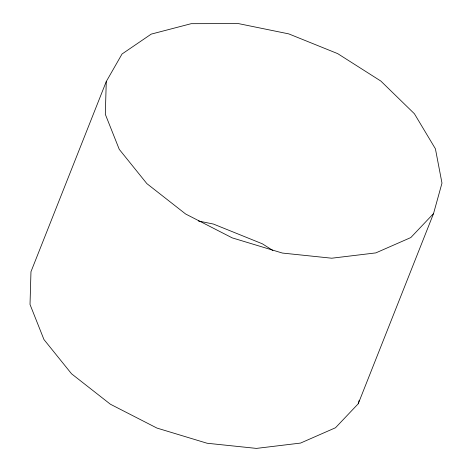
<?xml version="1.0" encoding="UTF-8"?>
<svg xmlns="http://www.w3.org/2000/svg" width="472" height="472" viewBox="0 0 472 472"><rect width="100%" height="100%" fill="white"/><g stroke="black" fill="none" stroke-linecap="round" stroke-linejoin="round"><path stroke-width="0.71" d="M106.271 81.532L105.315 114.289L119.257 149.353L146.857 183.614L185.655 214.017L232.212 237.87L282.386 253.057L331.727 258.213L375.836 252.892L410.811 237.563L433.532 213.592L441.981 183.107L435.414 148.81L414.41 113.758L380.839 81.06L337.681 53.625L288.764 33.884L238.448 23.6L191.195 23.683L151.205 34.12L122.036 53.997L106.271 81.532L30.969 271.719L30.019 304.475L43.955 339.539L71.555 373.8L110.354 404.203L156.91 428.057L207.09 443.243L256.426 448.4L300.54 443.078L335.509 427.75L358.23 403.778L433.532 213.592M358.23 403.778L359.216 400.232M198.37 220.984L213.468 224.07L262.379 243.812L272.857 250.473"/></g></svg>
